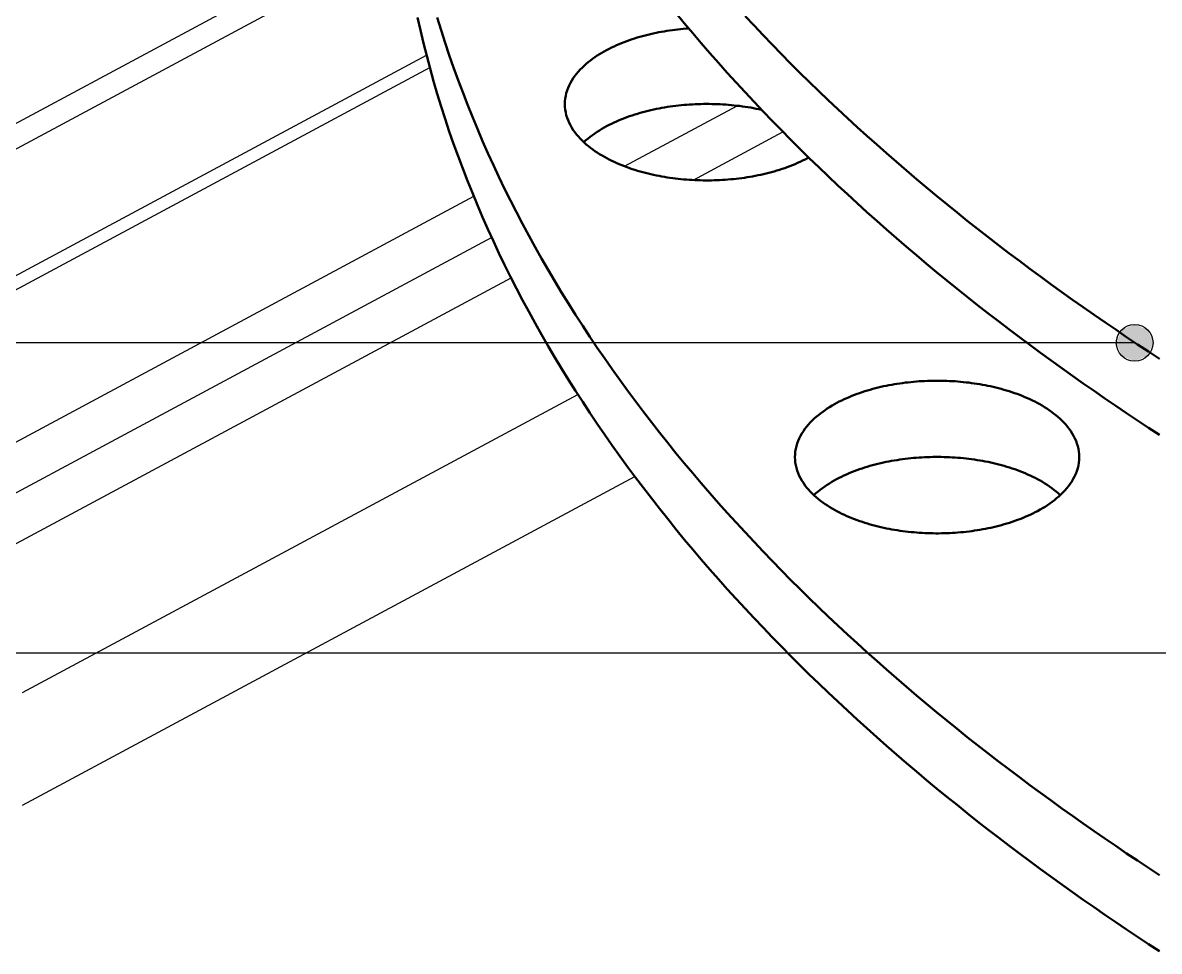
# Model space of a CAD drawing. Header units: millimetres. Extents: x 0 to 841, y 0 to 594.
# Drawn here: x 173.43 to 222.99, y 311.93 to 352.42 of the extents above; entities that cross this region are included whole.
import ezdxf

# ---------------------------------------------------------------- set-up
doc = ezdxf.new("R2010")
doc.units = ezdxf.units.MM
for name, color, linetype, lineweight in [('ACH', 7, 'CONTINUOUS', 13), ('COTA', 7, 'CONTINUOUS', 25), ('FINA', 7, 'CONTINUOUS', 25), ('VIS', 7, 'CONTINUOUS', 50)]:
    doc.layers.add(name, color=color, linetype=linetype, lineweight=lineweight)

msp = doc.modelspace()

# ---------------------------------------------------------------- hatches: boundary and pattern name
at = {"layer": 'ACH'}
h = msp.add_hatch(color=7, dxfattribs=at)
h.dxf.hatch_style = 1
h.paths.add_polyline_path([(222.715, 338.462), (222.48, 339.028), (221.915, 339.262), (221.349, 339.028), (221.115, 338.462), (221.349, 337.897), (221.915, 337.662), (222.48, 337.897)])

# ---------------------------------------------------------------- linework, layer by layer
at = {"layer": 'COTA'}
for p, q in [((221.915, 338.462), (122.645, 338.462)), ((289.584, 324.93), (97.44, 324.93))]:
    msp.add_line(p, q, dxfattribs=at)
msp.add_circle((221.915, 338.462), 0.8, dxfattribs=at)
at = {"layer": 'FINA'}
for points in [[(135.528, 327.844), (189.923, 357.048)], [(135.528, 326.736), (190.052, 356.01)], [(201.915, 352.85), (202.28, 352.407), (202.648, 351.968), (203.019, 351.531), (203.394, 351.097), (203.773, 350.666), (204.154, 350.238), (204.539, 349.813), (204.927, 349.391), (205.319, 348.972), (205.713, 348.556), (206.111, 348.142), (206.511, 347.732), (206.914, 347.324), (207.321, 346.92), (207.73, 346.518), (208.142, 346.119), (208.556, 345.722), (208.973, 345.329), (209.393, 344.938), (209.816, 344.551), (210.241, 344.166), (210.668, 343.783), (211.098, 343.404), (211.53, 343.027), (211.965, 342.653), (212.401, 342.281), (212.841, 341.912), (213.282, 341.546), (213.725, 341.183), (214.171, 340.822), (214.619, 340.464), (215.069, 340.108), (215.52, 339.755), (215.974, 339.404), (216.43, 339.056), (216.888, 338.711), (217.347, 338.368), (217.809, 338.027), (218.272, 337.689), (218.737, 337.354), (219.204, 337.021), (219.672, 336.69), (220.143, 336.362), (220.615, 336.036), (221.088, 335.713), (221.563, 335.392), (222.04, 335.073), (222.518, 334.757), (222.998, 334.443)], [(190.648, 352.65), (190.774, 352.091), (190.907, 351.533), (191.047, 350.977), (191.194, 350.422), (191.349, 349.87), (191.51, 349.32), (191.678, 348.772), (191.852, 348.225), (192.034, 347.681), (192.222, 347.14), (192.416, 346.6), (192.617, 346.063), (192.825, 345.529), (193.038, 344.996), (193.258, 344.467), (193.484, 343.94), (193.716, 343.415), (193.953, 342.893), (194.197, 342.374), (194.446, 341.858), (194.701, 341.344), (194.961, 340.833), (195.227, 340.325), (195.498, 339.82), (195.775, 339.317), (196.056, 338.818), (196.343, 338.321), (196.635, 337.827), (196.931, 337.337), (197.233, 336.849), (197.539, 336.364), (197.85, 335.882), (198.166, 335.403), (198.486, 334.927), (198.81, 334.455), (199.139, 333.985), (199.472, 333.518), (199.809, 333.054), (200.15, 332.593), (200.495, 332.135), (200.845, 331.681), (201.198, 331.229), (201.555, 330.78), (201.915, 330.334), (202.28, 329.891), (202.648, 329.452), (203.019, 329.015), (203.394, 328.581), (203.773, 328.15), (204.154, 327.722), (204.539, 327.297), (204.927, 326.875), (205.319, 326.456), (205.713, 326.04), (206.111, 325.626), (206.511, 325.216), (206.914, 324.808), (207.321, 324.403), (207.73, 324.002), (208.142, 323.603), (208.556, 323.206), (208.973, 322.813), (209.393, 322.422), (209.816, 322.035), (210.241, 321.65), (210.668, 321.267), (211.098, 320.888), (211.53, 320.511), (211.965, 320.137), (212.401, 319.765), (212.841, 319.396), (213.282, 319.03), (213.725, 318.667), (214.171, 318.306), (214.619, 317.948), (215.069, 317.592), (215.52, 317.239), (215.974, 316.888), (216.43, 316.54), (216.888, 316.195), (217.347, 315.852), (217.809, 315.511), (218.272, 315.173), (218.737, 314.838), (219.204, 314.505), (219.672, 314.174), (220.143, 313.846), (220.615, 313.52), (221.088, 313.197), (221.563, 312.876), (222.04, 312.557), (222.518, 312.241), (222.998, 311.927)], [(191.51, 352.642), (191.678, 352.094), (191.852, 351.547), (192.034, 351.003), (192.222, 350.462), (192.416, 349.922), (192.617, 349.385), (192.825, 348.851), (193.038, 348.318), (193.258, 347.789), (193.484, 347.262), (193.716, 346.737), (193.953, 346.215), (194.197, 345.696), (194.446, 345.18), (194.701, 344.666), (194.961, 344.155), (195.227, 343.647), (195.498, 343.142), (195.775, 342.639), (196.056, 342.14), (196.343, 341.643), (196.635, 341.149), (196.931, 340.659), (197.233, 340.171), (197.539, 339.686), (197.85, 339.204), (198.166, 338.725), (198.486, 338.25), (198.81, 337.777), (199.139, 337.307), (199.472, 336.84), (199.809, 336.376), (200.15, 335.915), (200.495, 335.457), (200.845, 335.003), (201.198, 334.551), (201.555, 334.102), (201.915, 333.656), (202.28, 333.213), (202.648, 332.774), (203.019, 332.337), (203.394, 331.903), (203.773, 331.472), (204.154, 331.044), (204.539, 330.619), (204.927, 330.197), (205.319, 329.778), (205.713, 329.362), (206.111, 328.948), (206.511, 328.538), (206.914, 328.13), (207.321, 327.726), (207.73, 327.324), (208.142, 326.925), (208.556, 326.528), (208.973, 326.135), (209.393, 325.744), (209.816, 325.357), (210.241, 324.972), (210.668, 324.589), (211.098, 324.21), (211.53, 323.833), (211.965, 323.459), (212.401, 323.087), (212.841, 322.718), (213.282, 322.352), (213.725, 321.989), (214.171, 321.628), (214.619, 321.27), (215.069, 320.914), (215.52, 320.561), (215.974, 320.21), (216.43, 319.862), (216.888, 319.517), (217.347, 319.174), (217.809, 318.833), (218.272, 318.495), (218.737, 318.16), (219.204, 317.827), (219.672, 317.496), (220.143, 317.168), (220.615, 316.842), (221.088, 316.519), (221.563, 316.198), (222.04, 315.879), (222.518, 315.563), (222.998, 315.249)], [(204.927, 352.713), (205.319, 352.294), (205.713, 351.878), (206.111, 351.464), (206.511, 351.054), (206.914, 350.646), (207.321, 350.242), (207.73, 349.84), (208.142, 349.441), (208.556, 349.044), (208.973, 348.651), (209.393, 348.26), (209.816, 347.873), (210.241, 347.488), (210.668, 347.105), (211.098, 346.726), (211.53, 346.349), (211.965, 345.975), (212.401, 345.603), (212.841, 345.234), (213.282, 344.868), (213.725, 344.505), (214.171, 344.144), (214.619, 343.786), (215.069, 343.43), (215.52, 343.077), (215.974, 342.726), (216.43, 342.378), (216.888, 342.033), (217.347, 341.69), (217.809, 341.349), (218.272, 341.011), (218.737, 340.676), (219.204, 340.343), (219.672, 340.012), (220.143, 339.684), (220.615, 339.358), (221.088, 339.035), (221.563, 338.714), (222.04, 338.395), (222.518, 338.079), (222.998, 337.765)], [(197.07, 348.872), (197.074, 348.992), (197.087, 349.112), (197.107, 349.23), (197.134, 349.348), (197.169, 349.463), (197.211, 349.576), (197.259, 349.686), (197.313, 349.793), (197.372, 349.898), (197.437, 349.999), (197.506, 350.098), (197.58, 350.193), (197.657, 350.285), (197.738, 350.374), (197.822, 350.46), (197.909, 350.543), (197.999, 350.624), (198.091, 350.701), (198.185, 350.776), (198.282, 350.848), (198.38, 350.917), (198.48, 350.985), (198.581, 351.049), (198.684, 351.111), (198.788, 351.171), (198.894, 351.229), (199.001, 351.285), (199.108, 351.339), (199.217, 351.39), (199.327, 351.44), (199.437, 351.488), (199.548, 351.534), (199.66, 351.578), (199.773, 351.62), (199.886, 351.66), (200, 351.699), (200.115, 351.737), (200.23, 351.772), (200.345, 351.806), (200.461, 351.839), (200.577, 351.87), (200.694, 351.899), (200.811, 351.927), (200.928, 351.953), (201.046, 351.978), (201.164, 352.002), (201.282, 352.024), (201.401, 352.045), (201.519, 352.064), (201.638, 352.083), (201.758, 352.099), (201.877, 352.115), (201.996, 352.129), (202.116, 352.142), (202.236, 352.153), (202.356, 352.163), (202.476, 352.172)], [(135.528, 321.199), (191.04, 351.004)], [(156.926, 332.073), (191.183, 350.465)], [(207.651, 346.519), (207.545, 346.463), (207.437, 346.409), (207.328, 346.357), (207.218, 346.307), (207.107, 346.259), (206.996, 346.213), (206.884, 346.169), (206.771, 346.126), (206.657, 346.085), (206.543, 346.046), (206.428, 346.009), (206.313, 345.973), (206.197, 345.939), (206.081, 345.906), (205.965, 345.875), (205.848, 345.846), (205.73, 345.818), (205.613, 345.791), (205.495, 345.766), (205.376, 345.742), (205.258, 345.72), (205.139, 345.699), (205.02, 345.68), (204.9, 345.661), (204.781, 345.645), (204.661, 345.629), (204.542, 345.615), (204.422, 345.602), (204.301, 345.591), (204.181, 345.58), (204.061, 345.571), (203.941, 345.564), (203.82, 345.557), (203.7, 345.552), (203.579, 345.548), (203.458, 345.546), (203.338, 345.544), (203.217, 345.544), (203.096, 345.545), (202.976, 345.548), (202.855, 345.551), (202.735, 345.556), (202.614, 345.563), (202.494, 345.57), (202.373, 345.579), (202.253, 345.589), (202.133, 345.6), (202.013, 345.613), (201.893, 345.627), (201.774, 345.642), (201.654, 345.659), (201.535, 345.677), (201.416, 345.696), (201.297, 345.717), (201.178, 345.739), (201.06, 345.763), (200.942, 345.787), (200.824, 345.814), (200.707, 345.842), (200.59, 345.871), (200.473, 345.902), (200.357, 345.934), (200.241, 345.968), (200.126, 346.004), (200.011, 346.041), (199.897, 346.08), (199.783, 346.12), (199.67, 346.162), (199.558, 346.206), (199.446, 346.252), (199.335, 346.3), (199.225, 346.35), (199.116, 346.401), (199.008, 346.455), (198.901, 346.511), (198.795, 346.568), (198.691, 346.628), (198.587, 346.691), (198.486, 346.755), (198.385, 346.822), (198.287, 346.892), (198.19, 346.964), (198.095, 347.039), (198.003, 347.117), (197.913, 347.197), (197.826, 347.28), (197.741, 347.366), (197.66, 347.455), (197.582, 347.548), (197.508, 347.643), (197.439, 347.742), (197.374, 347.843), (197.314, 347.948), (197.26, 348.056), (197.211, 348.166), (197.169, 348.28), (197.134, 348.395), (197.107, 348.512), (197.087, 348.631), (197.074, 348.751), (197.07, 348.872)], [(197.898, 347.211), (197.988, 347.292), (198.081, 347.371), (198.176, 347.447), (198.273, 347.52), (198.372, 347.59), (198.473, 347.658), (198.575, 347.723), (198.679, 347.786), (198.784, 347.847), (198.891, 347.906), (198.998, 347.962), (199.107, 348.016), (199.217, 348.068), (199.328, 348.118), (199.439, 348.167), (199.552, 348.213), (199.665, 348.257), (199.778, 348.3), (199.893, 348.341), (200.008, 348.38), (200.124, 348.417), (200.24, 348.453), (200.356, 348.487), (200.473, 348.52), (200.591, 348.551), (200.709, 348.581), (200.827, 348.609), (200.946, 348.635), (201.065, 348.66), (201.184, 348.684), (201.303, 348.706), (201.423, 348.727), (201.543, 348.746), (201.663, 348.764), (201.783, 348.781), (201.904, 348.796), (202.025, 348.81), (202.146, 348.823), (202.267, 348.834), (202.388, 348.844), (202.509, 348.853), (202.63, 348.86), (202.752, 348.866), (202.873, 348.871), (202.994, 348.874), (203.116, 348.877), (203.238, 348.878), (203.359, 348.877), (203.481, 348.876), (203.602, 348.873), (203.723, 348.869), (203.845, 348.863), (203.966, 348.856), (204.087, 348.848), (204.209, 348.839), (204.33, 348.829), (204.451, 348.817), (204.571, 348.803), (204.692, 348.789), (204.813, 348.773), (204.933, 348.755), (205.053, 348.737), (205.173, 348.717), (205.292, 348.695), (205.412, 348.672), (205.531, 348.648), (205.65, 348.622)], [(199.669, 346.163), (204.584, 348.802)], [(202.671, 345.56), (206.582, 347.66)], [(207.701, 346.546), (207.693, 346.541), (207.685, 346.537), (207.676, 346.532), (207.668, 346.528), (207.66, 346.523), (207.651, 346.519)], [(163.113, 328.751), (193.098, 344.85)], [(163.113, 326.536), (193.879, 343.054)], [(167.238, 326.536), (194.726, 341.294)], [(207.102, 333.48), (207.106, 333.601), (207.118, 333.721), (207.138, 333.84), (207.165, 333.957), (207.2, 334.072), (207.242, 334.185), (207.29, 334.296), (207.345, 334.403), (207.404, 334.508), (207.469, 334.609), (207.539, 334.708), (207.612, 334.803), (207.69, 334.895), (207.771, 334.985), (207.855, 335.071), (207.942, 335.154), (208.032, 335.234), (208.125, 335.312), (208.219, 335.386), (208.316, 335.459), (208.414, 335.528), (208.514, 335.595), (208.616, 335.66), (208.719, 335.722), (208.824, 335.782), (208.929, 335.84), (209.036, 335.896), (209.144, 335.949), (209.253, 336.001), (209.363, 336.051), (209.473, 336.098), (209.585, 336.144), (209.697, 336.188), (209.81, 336.231), (209.923, 336.271), (210.037, 336.31), (210.152, 336.347), (210.267, 336.383), (210.383, 336.417), (210.499, 336.449), (210.615, 336.48), (210.732, 336.509), (210.85, 336.537), (210.967, 336.564), (211.085, 336.588), (211.203, 336.612), (211.322, 336.634), (211.44, 336.655), (211.559, 336.674), (211.678, 336.692), (211.798, 336.709), (211.917, 336.724), (212.037, 336.738), (212.157, 336.751), (212.277, 336.763), (212.397, 336.773), (212.517, 336.782), (212.637, 336.789), (212.758, 336.795), (212.878, 336.801), (212.999, 336.804), (213.119, 336.807), (213.24, 336.808), (213.36, 336.808), (213.481, 336.807), (213.601, 336.804), (213.722, 336.801), (213.842, 336.795), (213.962, 336.789), (214.083, 336.782), (214.203, 336.773), (214.323, 336.763), (214.443, 336.751), (214.563, 336.738), (214.682, 336.724), (214.802, 336.709), (214.921, 336.692), (215.04, 336.674), (215.159, 336.655), (215.278, 336.634), (215.397, 336.612), (215.515, 336.588), (215.633, 336.564), (215.75, 336.537), (215.867, 336.509), (215.984, 336.48), (216.101, 336.449), (216.217, 336.417), (216.333, 336.383), (216.448, 336.347), (216.562, 336.31), (216.676, 336.271), (216.79, 336.231), (216.903, 336.188), (217.015, 336.144), (217.126, 336.098), (217.237, 336.051), (217.347, 336.001), (217.456, 335.949), (217.564, 335.896), (217.67, 335.84), (217.776, 335.782), (217.881, 335.722), (217.984, 335.66), (218.086, 335.595), (218.186, 335.528), (218.284, 335.459), (218.381, 335.386), (218.475, 335.312), (218.567, 335.234), (218.657, 335.154), (218.744, 335.071), (218.829, 334.985), (218.91, 334.895), (218.987, 334.803), (219.061, 334.708), (219.13, 334.609), (219.195, 334.508), (219.255, 334.403), (219.309, 334.296), (219.358, 334.185), (219.399, 334.072), (219.434, 333.957), (219.462, 333.84), (219.482, 333.721), (219.494, 333.601), (219.498, 333.48)], [(173.426, 323.214), (197.636, 336.213)], [(217.683, 331.127), (217.576, 331.071), (217.468, 331.017), (217.359, 330.965), (217.249, 330.916), (217.138, 330.868), (217.027, 330.821), (216.915, 330.777), (216.802, 330.735), (216.688, 330.694), (216.574, 330.655), (216.459, 330.617), (216.344, 330.582), (216.228, 330.548), (216.112, 330.515), (215.996, 330.484), (215.879, 330.454), (215.761, 330.426), (215.644, 330.4), (215.526, 330.375), (215.407, 330.351), (215.289, 330.329), (215.17, 330.308), (215.051, 330.288), (214.932, 330.27), (214.812, 330.253), (214.693, 330.238), (214.573, 330.224), (214.453, 330.211), (214.333, 330.199), (214.212, 330.189), (214.092, 330.18), (213.972, 330.172), (213.851, 330.166), (213.731, 330.161), (213.61, 330.157), (213.49, 330.154), (213.369, 330.153), (213.248, 330.153), (213.128, 330.154), (213.007, 330.156), (212.886, 330.16), (212.766, 330.165), (212.645, 330.171), (212.525, 330.179), (212.405, 330.188), (212.284, 330.198), (212.164, 330.209), (212.044, 330.222), (211.924, 330.236), (211.805, 330.251), (211.685, 330.268), (211.566, 330.285), (211.447, 330.305), (211.328, 330.326), (211.209, 330.348), (211.091, 330.371), (210.973, 330.396), (210.855, 330.422), (210.738, 330.45), (210.621, 330.48), (210.504, 330.51), (210.388, 330.543), (210.272, 330.577), (210.157, 330.612), (210.042, 330.649), (209.928, 330.688), (209.814, 330.729), (209.701, 330.771), (209.589, 330.815), (209.477, 330.861), (209.367, 330.909), (209.257, 330.958), (209.147, 331.01), (209.039, 331.063), (208.932, 331.119), (208.827, 331.177), (208.722, 331.237), (208.619, 331.299), (208.517, 331.364), (208.416, 331.431), (208.318, 331.501), (208.221, 331.573), (208.126, 331.648), (208.034, 331.725), (207.944, 331.805), (207.857, 331.889), (207.772, 331.975), (207.691, 332.064), (207.613, 332.156), (207.54, 332.252), (207.47, 332.35), (207.405, 332.452), (207.345, 332.557), (207.291, 332.664), (207.243, 332.775), (207.201, 332.888), (207.166, 333.003), (207.138, 333.121), (207.118, 333.24), (207.106, 333.36), (207.102, 333.48)], [(207.929, 331.819), (208.019, 331.9), (208.111, 331.979), (208.205, 332.054), (208.302, 332.127), (208.401, 332.197), (208.501, 332.264), (208.603, 332.33), (208.706, 332.392), (208.811, 332.453), (208.916, 332.511), (209.024, 332.567), (209.132, 332.621), (209.241, 332.673), (209.351, 332.723), (209.462, 332.771), (209.574, 332.818), (209.686, 332.862), (209.799, 332.905), (209.913, 332.945), (210.027, 332.985), (210.142, 333.022), (210.258, 333.058), (210.374, 333.092), (210.49, 333.125), (210.607, 333.156), (210.724, 333.185), (210.842, 333.213), (210.96, 333.24), (211.078, 333.265), (211.197, 333.289), (211.315, 333.311), (211.434, 333.332), (211.554, 333.351), (211.673, 333.37), (211.793, 333.386), (211.913, 333.402), (212.033, 333.416), (212.153, 333.429), (212.274, 333.44), (212.394, 333.45), (212.515, 333.459), (212.635, 333.467), (212.756, 333.473), (212.877, 333.478), (212.998, 333.482), (213.119, 333.485), (213.239, 333.486), (213.36, 333.486), (213.481, 333.485), (213.602, 333.482), (213.723, 333.478), (213.844, 333.473), (213.964, 333.467), (214.085, 333.459), (214.206, 333.45), (214.326, 333.44), (214.446, 333.429), (214.567, 333.416), (214.687, 333.402), (214.807, 333.386), (214.926, 333.37), (215.046, 333.351), (215.165, 333.332), (215.284, 333.311), (215.403, 333.289), (215.522, 333.265), (215.64, 333.24), (215.758, 333.213), (215.876, 333.185), (215.993, 333.156), (216.11, 333.125), (216.226, 333.092), (216.342, 333.058), (216.457, 333.022), (216.572, 332.985), (216.687, 332.945), (216.801, 332.905), (216.914, 332.862), (217.026, 332.818), (217.138, 332.771), (217.249, 332.723), (217.359, 332.673), (217.468, 332.621), (217.576, 332.567), (217.683, 332.511), (217.789, 332.453), (217.894, 332.392), (217.997, 332.33), (218.099, 332.264), (218.199, 332.197), (218.298, 332.127), (218.394, 332.054), (218.489, 331.979), (218.581, 331.9), (218.671, 331.819)], [(219.498, 333.48), (219.494, 333.356), (219.481, 333.232), (219.459, 333.109), (219.43, 332.988), (219.392, 332.869), (219.348, 332.752), (219.296, 332.638), (219.239, 332.528), (219.175, 332.42), (219.106, 332.316), (219.033, 332.215), (218.955, 332.118), (218.873, 332.024), (218.787, 331.933), (218.699, 331.846), (218.607, 331.761), (218.512, 331.68), (218.415, 331.601), (218.316, 331.526), (218.215, 331.453), (218.111, 331.383), (218.006, 331.315), (217.9, 331.25), (217.792, 331.187), (217.683, 331.127)], [(173.426, 318.293), (200.125, 332.627)]]:
    msp.add_lwpolyline(points, dxfattribs=at)
at = {"layer": 'VIS'}
for points in [[(201.915, 352.85), (202.28, 352.407), (202.648, 351.968), (203.019, 351.531), (203.394, 351.097), (203.773, 350.666), (204.154, 350.238), (204.539, 349.813), (204.927, 349.391), (205.319, 348.972), (205.713, 348.556), (206.111, 348.142), (206.511, 347.732), (206.914, 347.324), (207.321, 346.92), (207.73, 346.518), (208.142, 346.119), (208.556, 345.722), (208.973, 345.329), (209.393, 344.938), (209.816, 344.551), (210.241, 344.166), (210.668, 343.783), (211.098, 343.404), (211.53, 343.027), (211.965, 342.653), (212.401, 342.281), (212.841, 341.912), (213.282, 341.546), (213.725, 341.183), (214.171, 340.822), (214.619, 340.464), (215.069, 340.108), (215.52, 339.755), (215.974, 339.404), (216.43, 339.056), (216.888, 338.711), (217.347, 338.368), (217.809, 338.027), (218.272, 337.689), (218.737, 337.354), (219.204, 337.021), (219.672, 336.69), (220.143, 336.362), (220.615, 336.036), (221.088, 335.713), (221.563, 335.392), (222.04, 335.073), (222.518, 334.757), (222.998, 334.443)], [(190.648, 352.65), (190.774, 352.091), (190.907, 351.533), (191.047, 350.977), (191.194, 350.422), (191.349, 349.87), (191.51, 349.32), (191.678, 348.772), (191.852, 348.225), (192.034, 347.681), (192.222, 347.14), (192.416, 346.6), (192.617, 346.063), (192.825, 345.529), (193.038, 344.996), (193.258, 344.467), (193.484, 343.94), (193.716, 343.415), (193.953, 342.893), (194.197, 342.374), (194.446, 341.858), (194.701, 341.344), (194.961, 340.833), (195.227, 340.325), (195.498, 339.82), (195.775, 339.317), (196.056, 338.818), (196.343, 338.321), (196.635, 337.827), (196.931, 337.337), (197.233, 336.849), (197.539, 336.364), (197.85, 335.882), (198.166, 335.403), (198.486, 334.927), (198.81, 334.455), (199.139, 333.985), (199.472, 333.518), (199.809, 333.054), (200.15, 332.593), (200.495, 332.135), (200.845, 331.681), (201.198, 331.229), (201.555, 330.78), (201.915, 330.334), (202.28, 329.891), (202.648, 329.452), (203.019, 329.015), (203.394, 328.581), (203.773, 328.15), (204.154, 327.722), (204.539, 327.297), (204.927, 326.875), (205.319, 326.456), (205.713, 326.04), (206.111, 325.626), (206.511, 325.216), (206.914, 324.808), (207.321, 324.403), (207.73, 324.002), (208.142, 323.603), (208.556, 323.206), (208.973, 322.813), (209.393, 322.422), (209.816, 322.035), (210.241, 321.65), (210.668, 321.267), (211.098, 320.888), (211.53, 320.511), (211.965, 320.137), (212.401, 319.765), (212.841, 319.396), (213.282, 319.03), (213.725, 318.667), (214.171, 318.306), (214.619, 317.948), (215.069, 317.592), (215.52, 317.239), (215.974, 316.888), (216.43, 316.54), (216.888, 316.195), (217.347, 315.852), (217.809, 315.511), (218.272, 315.173), (218.737, 314.838), (219.204, 314.505), (219.672, 314.174), (220.143, 313.846), (220.615, 313.52), (221.088, 313.197), (221.563, 312.876), (222.04, 312.557), (222.518, 312.241), (222.998, 311.927)], [(191.51, 352.642), (191.678, 352.094), (191.852, 351.547), (192.034, 351.003), (192.222, 350.462), (192.416, 349.922), (192.617, 349.385), (192.825, 348.851), (193.038, 348.318), (193.258, 347.789), (193.484, 347.262), (193.716, 346.737), (193.953, 346.215), (194.197, 345.696), (194.446, 345.18), (194.701, 344.666), (194.961, 344.155), (195.227, 343.647), (195.498, 343.142), (195.775, 342.639), (196.056, 342.14), (196.343, 341.643), (196.635, 341.149), (196.931, 340.659), (197.233, 340.171), (197.539, 339.686), (197.85, 339.204), (198.166, 338.725), (198.486, 338.25), (198.81, 337.777), (199.139, 337.307), (199.472, 336.84), (199.809, 336.376), (200.15, 335.915), (200.495, 335.457), (200.845, 335.003), (201.198, 334.551), (201.555, 334.102), (201.915, 333.656), (202.28, 333.213), (202.648, 332.774), (203.019, 332.337), (203.394, 331.903), (203.773, 331.472), (204.154, 331.044), (204.539, 330.619), (204.927, 330.197), (205.319, 329.778), (205.713, 329.362), (206.111, 328.948), (206.511, 328.538), (206.914, 328.13), (207.321, 327.726), (207.73, 327.324), (208.142, 326.925), (208.556, 326.528), (208.973, 326.135), (209.393, 325.744), (209.816, 325.357), (210.241, 324.972), (210.668, 324.589), (211.098, 324.21), (211.53, 323.833), (211.965, 323.459), (212.401, 323.087), (212.841, 322.718), (213.282, 322.352), (213.725, 321.989), (214.171, 321.628), (214.619, 321.27), (215.069, 320.914), (215.52, 320.561), (215.974, 320.21), (216.43, 319.862), (216.888, 319.517), (217.347, 319.174), (217.809, 318.833), (218.272, 318.495), (218.737, 318.16), (219.204, 317.827), (219.672, 317.496), (220.143, 317.168), (220.615, 316.842), (221.088, 316.519), (221.563, 316.198), (222.04, 315.879), (222.518, 315.563), (222.998, 315.249)], [(204.927, 352.713), (205.319, 352.294), (205.713, 351.878), (206.111, 351.464), (206.511, 351.054), (206.914, 350.646), (207.321, 350.242), (207.73, 349.84), (208.142, 349.441), (208.556, 349.044), (208.973, 348.651), (209.393, 348.26), (209.816, 347.873), (210.241, 347.488), (210.668, 347.105), (211.098, 346.726), (211.53, 346.349), (211.965, 345.975), (212.401, 345.603), (212.841, 345.234), (213.282, 344.868), (213.725, 344.505), (214.171, 344.144), (214.619, 343.786), (215.069, 343.43), (215.52, 343.077), (215.974, 342.726), (216.43, 342.378), (216.888, 342.033), (217.347, 341.69), (217.809, 341.349), (218.272, 341.011), (218.737, 340.676), (219.204, 340.343), (219.672, 340.012), (220.143, 339.684), (220.615, 339.358), (221.088, 339.035), (221.563, 338.714), (222.04, 338.395), (222.518, 338.079), (222.998, 337.765)], [(197.07, 348.872), (197.074, 348.992), (197.087, 349.112), (197.107, 349.23), (197.134, 349.348), (197.169, 349.463), (197.211, 349.576), (197.259, 349.686), (197.313, 349.793), (197.372, 349.898), (197.437, 349.999), (197.506, 350.098), (197.58, 350.193), (197.657, 350.285), (197.738, 350.374), (197.822, 350.46), (197.909, 350.543), (197.999, 350.624), (198.091, 350.701), (198.185, 350.776), (198.282, 350.848), (198.38, 350.917), (198.48, 350.985), (198.581, 351.049), (198.684, 351.111), (198.788, 351.171), (198.894, 351.229), (199.001, 351.285), (199.108, 351.339), (199.217, 351.39), (199.327, 351.44), (199.437, 351.488), (199.548, 351.534), (199.66, 351.578), (199.773, 351.62), (199.886, 351.66), (200, 351.699), (200.115, 351.737), (200.23, 351.772), (200.345, 351.806), (200.461, 351.839), (200.577, 351.87), (200.694, 351.899), (200.811, 351.927), (200.928, 351.953), (201.046, 351.978), (201.164, 352.002), (201.282, 352.024), (201.401, 352.045), (201.519, 352.064), (201.638, 352.083), (201.758, 352.099), (201.877, 352.115), (201.996, 352.129), (202.116, 352.142), (202.236, 352.153), (202.356, 352.163), (202.476, 352.172)], [(207.651, 346.519), (207.545, 346.463), (207.437, 346.409), (207.328, 346.357), (207.218, 346.307), (207.107, 346.259), (206.996, 346.213), (206.884, 346.169), (206.771, 346.126), (206.657, 346.085), (206.543, 346.046), (206.428, 346.009), (206.313, 345.973), (206.197, 345.939), (206.081, 345.906), (205.965, 345.875), (205.848, 345.846), (205.73, 345.818), (205.613, 345.791), (205.495, 345.766), (205.376, 345.742), (205.258, 345.72), (205.139, 345.699), (205.02, 345.68), (204.9, 345.661), (204.781, 345.645), (204.661, 345.629), (204.542, 345.615), (204.422, 345.602), (204.301, 345.591), (204.181, 345.58), (204.061, 345.571), (203.941, 345.564), (203.82, 345.557), (203.7, 345.552), (203.579, 345.548), (203.458, 345.546), (203.338, 345.544), (203.217, 345.544), (203.096, 345.545), (202.976, 345.548), (202.855, 345.551), (202.735, 345.556), (202.614, 345.563), (202.494, 345.57), (202.373, 345.579), (202.253, 345.589), (202.133, 345.6), (202.013, 345.613), (201.893, 345.627), (201.774, 345.642), (201.654, 345.659), (201.535, 345.677), (201.416, 345.696), (201.297, 345.717), (201.178, 345.739), (201.06, 345.763), (200.942, 345.787), (200.824, 345.814), (200.707, 345.842), (200.59, 345.871), (200.473, 345.902), (200.357, 345.934), (200.241, 345.968), (200.126, 346.004), (200.011, 346.041), (199.897, 346.08), (199.783, 346.12), (199.67, 346.162), (199.558, 346.206), (199.446, 346.252), (199.335, 346.3), (199.225, 346.35), (199.116, 346.401), (199.008, 346.455), (198.901, 346.511), (198.795, 346.568), (198.691, 346.628), (198.587, 346.691), (198.486, 346.755), (198.385, 346.822), (198.287, 346.892), (198.19, 346.964), (198.095, 347.039), (198.003, 347.117), (197.913, 347.197), (197.826, 347.28), (197.741, 347.366), (197.66, 347.455), (197.582, 347.548), (197.508, 347.643), (197.439, 347.742), (197.374, 347.843), (197.314, 347.948), (197.26, 348.056), (197.211, 348.166), (197.169, 348.28), (197.134, 348.395), (197.107, 348.512), (197.087, 348.631), (197.074, 348.751), (197.07, 348.872)], [(197.898, 347.211), (197.988, 347.292), (198.081, 347.371), (198.176, 347.447), (198.273, 347.52), (198.372, 347.59), (198.473, 347.658), (198.575, 347.723), (198.679, 347.786), (198.784, 347.847), (198.891, 347.906), (198.998, 347.962), (199.107, 348.016), (199.217, 348.068), (199.328, 348.118), (199.439, 348.167), (199.552, 348.213), (199.665, 348.257), (199.778, 348.3), (199.893, 348.341), (200.008, 348.38), (200.124, 348.417), (200.24, 348.453), (200.356, 348.487), (200.473, 348.52), (200.591, 348.551), (200.709, 348.581), (200.827, 348.609), (200.946, 348.635), (201.065, 348.66), (201.184, 348.684), (201.303, 348.706), (201.423, 348.727), (201.543, 348.746), (201.663, 348.764), (201.783, 348.781), (201.904, 348.796), (202.025, 348.81), (202.146, 348.823), (202.267, 348.834), (202.388, 348.844), (202.509, 348.853), (202.63, 348.86), (202.752, 348.866), (202.873, 348.871), (202.994, 348.874), (203.116, 348.877), (203.238, 348.878), (203.359, 348.877), (203.481, 348.876), (203.602, 348.873), (203.723, 348.869), (203.845, 348.863), (203.966, 348.856), (204.087, 348.848), (204.209, 348.839), (204.33, 348.829), (204.451, 348.817), (204.571, 348.803), (204.692, 348.789), (204.813, 348.773), (204.933, 348.755), (205.053, 348.737), (205.173, 348.717), (205.292, 348.695), (205.412, 348.672), (205.531, 348.648), (205.65, 348.622)], [(207.701, 346.546), (207.693, 346.541), (207.685, 346.537), (207.676, 346.532), (207.668, 346.528), (207.66, 346.523), (207.651, 346.519)], [(207.102, 333.48), (207.106, 333.601), (207.118, 333.721), (207.138, 333.84), (207.165, 333.957), (207.2, 334.072), (207.242, 334.185), (207.29, 334.296), (207.345, 334.403), (207.404, 334.508), (207.469, 334.609), (207.539, 334.708), (207.612, 334.803), (207.69, 334.895), (207.771, 334.985), (207.855, 335.071), (207.942, 335.154), (208.032, 335.234), (208.125, 335.312), (208.219, 335.386), (208.316, 335.459), (208.414, 335.528), (208.514, 335.595), (208.616, 335.66), (208.719, 335.722), (208.824, 335.782), (208.929, 335.84), (209.036, 335.896), (209.144, 335.949), (209.253, 336.001), (209.363, 336.051), (209.473, 336.098), (209.585, 336.144), (209.697, 336.188), (209.81, 336.231), (209.923, 336.271), (210.037, 336.31), (210.152, 336.347), (210.267, 336.383), (210.383, 336.417), (210.499, 336.449), (210.615, 336.48), (210.732, 336.509), (210.85, 336.537), (210.967, 336.564), (211.085, 336.588), (211.203, 336.612), (211.322, 336.634), (211.44, 336.655), (211.559, 336.674), (211.678, 336.692), (211.798, 336.709), (211.917, 336.724), (212.037, 336.738), (212.157, 336.751), (212.277, 336.763), (212.397, 336.773), (212.517, 336.782), (212.637, 336.789), (212.758, 336.795), (212.878, 336.801), (212.999, 336.804), (213.119, 336.807), (213.24, 336.808), (213.36, 336.808), (213.481, 336.807), (213.601, 336.804), (213.722, 336.801), (213.842, 336.795), (213.962, 336.789), (214.083, 336.782), (214.203, 336.773), (214.323, 336.763), (214.443, 336.751), (214.563, 336.738), (214.682, 336.724), (214.802, 336.709), (214.921, 336.692), (215.04, 336.674), (215.159, 336.655), (215.278, 336.634), (215.397, 336.612), (215.515, 336.588), (215.633, 336.564), (215.75, 336.537), (215.867, 336.509), (215.984, 336.48), (216.101, 336.449), (216.217, 336.417), (216.333, 336.383), (216.448, 336.347), (216.562, 336.31), (216.676, 336.271), (216.79, 336.231), (216.903, 336.188), (217.015, 336.144), (217.126, 336.098), (217.237, 336.051), (217.347, 336.001), (217.456, 335.949), (217.564, 335.896), (217.67, 335.84), (217.776, 335.782), (217.881, 335.722), (217.984, 335.66), (218.086, 335.595), (218.186, 335.528), (218.284, 335.459), (218.381, 335.386), (218.475, 335.312), (218.567, 335.234), (218.657, 335.154), (218.744, 335.071), (218.829, 334.985), (218.91, 334.895), (218.987, 334.803), (219.061, 334.708), (219.13, 334.609), (219.195, 334.508), (219.255, 334.403), (219.309, 334.296), (219.358, 334.185), (219.399, 334.072), (219.434, 333.957), (219.462, 333.84), (219.482, 333.721), (219.494, 333.601), (219.498, 333.48)], [(217.683, 331.127), (217.576, 331.071), (217.468, 331.017), (217.359, 330.965), (217.249, 330.916), (217.138, 330.868), (217.027, 330.821), (216.915, 330.777), (216.802, 330.735), (216.688, 330.694), (216.574, 330.655), (216.459, 330.617), (216.344, 330.582), (216.228, 330.548), (216.112, 330.515), (215.996, 330.484), (215.879, 330.454), (215.761, 330.426), (215.644, 330.4), (215.526, 330.375), (215.407, 330.351), (215.289, 330.329), (215.17, 330.308), (215.051, 330.288), (214.932, 330.27), (214.812, 330.253), (214.693, 330.238), (214.573, 330.224), (214.453, 330.211), (214.333, 330.199), (214.212, 330.189), (214.092, 330.18), (213.972, 330.172), (213.851, 330.166), (213.731, 330.161), (213.61, 330.157), (213.49, 330.154), (213.369, 330.153), (213.248, 330.153), (213.128, 330.154), (213.007, 330.156), (212.886, 330.16), (212.766, 330.165), (212.645, 330.171), (212.525, 330.179), (212.405, 330.188), (212.284, 330.198), (212.164, 330.209), (212.044, 330.222), (211.924, 330.236), (211.805, 330.251), (211.685, 330.268), (211.566, 330.285), (211.447, 330.305), (211.328, 330.326), (211.209, 330.348), (211.091, 330.371), (210.973, 330.396), (210.855, 330.422), (210.738, 330.45), (210.621, 330.48), (210.504, 330.51), (210.388, 330.543), (210.272, 330.577), (210.157, 330.612), (210.042, 330.649), (209.928, 330.688), (209.814, 330.729), (209.701, 330.771), (209.589, 330.815), (209.477, 330.861), (209.367, 330.909), (209.257, 330.958), (209.147, 331.01), (209.039, 331.063), (208.932, 331.119), (208.827, 331.177), (208.722, 331.237), (208.619, 331.299), (208.517, 331.364), (208.416, 331.431), (208.318, 331.501), (208.221, 331.573), (208.126, 331.648), (208.034, 331.725), (207.944, 331.805), (207.857, 331.889), (207.772, 331.975), (207.691, 332.064), (207.613, 332.156), (207.54, 332.252), (207.47, 332.35), (207.405, 332.452), (207.345, 332.557), (207.291, 332.664), (207.243, 332.775), (207.201, 332.888), (207.166, 333.003), (207.138, 333.121), (207.118, 333.24), (207.106, 333.36), (207.102, 333.48)], [(207.929, 331.819), (208.019, 331.9), (208.111, 331.979), (208.205, 332.054), (208.302, 332.127), (208.401, 332.197), (208.501, 332.264), (208.603, 332.33), (208.706, 332.392), (208.811, 332.453), (208.916, 332.511), (209.024, 332.567), (209.132, 332.621), (209.241, 332.673), (209.351, 332.723), (209.462, 332.771), (209.574, 332.818), (209.686, 332.862), (209.799, 332.905), (209.913, 332.945), (210.027, 332.985), (210.142, 333.022), (210.258, 333.058), (210.374, 333.092), (210.49, 333.125), (210.607, 333.156), (210.724, 333.185), (210.842, 333.213), (210.96, 333.24), (211.078, 333.265), (211.197, 333.289), (211.315, 333.311), (211.434, 333.332), (211.554, 333.351), (211.673, 333.37), (211.793, 333.386), (211.913, 333.402), (212.033, 333.416), (212.153, 333.429), (212.274, 333.44), (212.394, 333.45), (212.515, 333.459), (212.635, 333.467), (212.756, 333.473), (212.877, 333.478), (212.998, 333.482), (213.119, 333.485), (213.239, 333.486), (213.36, 333.486), (213.481, 333.485), (213.602, 333.482), (213.723, 333.478), (213.844, 333.473), (213.964, 333.467), (214.085, 333.459), (214.206, 333.45), (214.326, 333.44), (214.446, 333.429), (214.567, 333.416), (214.687, 333.402), (214.807, 333.386), (214.926, 333.37), (215.046, 333.351), (215.165, 333.332), (215.284, 333.311), (215.403, 333.289), (215.522, 333.265), (215.64, 333.24), (215.758, 333.213), (215.876, 333.185), (215.993, 333.156), (216.11, 333.125), (216.226, 333.092), (216.342, 333.058), (216.457, 333.022), (216.572, 332.985), (216.687, 332.945), (216.801, 332.905), (216.914, 332.862), (217.026, 332.818), (217.138, 332.771), (217.249, 332.723), (217.359, 332.673), (217.468, 332.621), (217.576, 332.567), (217.683, 332.511), (217.789, 332.453), (217.894, 332.392), (217.997, 332.33), (218.099, 332.264), (218.199, 332.197), (218.298, 332.127), (218.394, 332.054), (218.489, 331.979), (218.581, 331.9), (218.671, 331.819)], [(219.498, 333.48), (219.494, 333.356), (219.481, 333.232), (219.459, 333.109), (219.43, 332.988), (219.392, 332.869), (219.348, 332.752), (219.296, 332.638), (219.239, 332.528), (219.175, 332.42), (219.106, 332.316), (219.033, 332.215), (218.955, 332.118), (218.873, 332.024), (218.787, 331.933), (218.699, 331.846), (218.607, 331.761), (218.512, 331.68), (218.415, 331.601), (218.316, 331.526), (218.215, 331.453), (218.111, 331.383), (218.006, 331.315), (217.9, 331.25), (217.792, 331.187), (217.683, 331.127)]]:
    msp.add_lwpolyline(points, dxfattribs=at)

doc.saveas('drawing.dxf')
